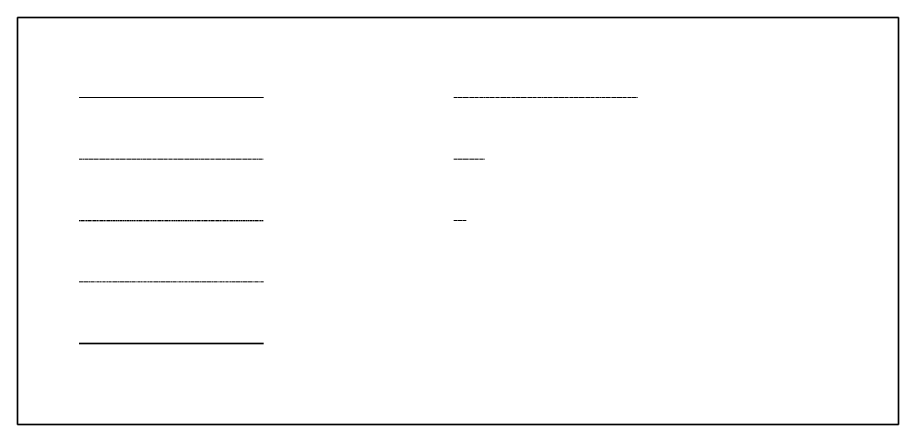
# Model space of a CAD drawing. Header units: millimetres. Extents: x 0 to 5010, y 0 to 6417.
# Drawn here: x 15 to 1447, y 4893 to 5555 of the extents above; entities that cross this region are included whole.
import ezdxf

# ---------------------------------------------------------------- set-up
doc = ezdxf.new("R2010")
doc.units = ezdxf.units.MM
doc.header["$LTSCALE"] = 0.3
for name, pattern in [('CENTER2', [28.575, 19.05, -3.175, 3.175, -3.175]), ('HIDDEN', [9.525, 6.35, -3.175]), ('PHANTOM2', [31.75, 15.875, -3.175, 3.175, -3.175, 3.175, -3.175])]:
    doc.linetypes.add(name, pattern=pattern)
for name, color, linetype, lineweight, plot in [('1_윤곽선', 4, 'Continuous', 35, False), ('3_숨은선', 2, 'HIDDEN', 25, False), ('4_중심선', 1, 'CENTER2', 18, False), ('5_가상선', 1, 'PHANTOM2', 18, False), ('6_가는실선', 3, 'Continuous', 18, False)]:
    doc.layers.add(name, color=color, linetype=linetype, lineweight=lineweight, plot=plot)

msp = doc.modelspace()

# ---------------------------------------------------------------- linework, layer by layer
at = {"layer": '1_윤곽선'}
msp.add_line((115.154, 5025.055), (415.154, 5025.055), dxfattribs=at)
msp.add_lwpolyline([(15.164, 5555.295), (1447.332, 5555.295), (1447.332, 4893.189), (15.164, 4893.189)], close=True, dxfattribs=at)
at = {"layer": '3_숨은선'}
msp.add_line((115.154, 5225.055), (415.154, 5225.055), dxfattribs=at)
at = {"layer": '4_중심선'}
for p, q in [((724.297, 5425.055), (1024.297, 5425.055)), ((115.154, 5325.055), (415.154, 5325.055)), ((724.297, 5325.055), (774.297, 5325.055)), ((724.297, 5225.055), (744.297, 5225.055))]:
    msp.add_line(p, q, dxfattribs=at)
at = {"layer": '5_가상선'}
msp.add_line((115.154, 5125.055), (415.154, 5125.055), dxfattribs=at)
at = {"layer": '6_가는실선'}
msp.add_line((115.154, 5425.055), (415.154, 5425.055), dxfattribs=at)

doc.saveas('drawing.dxf')
